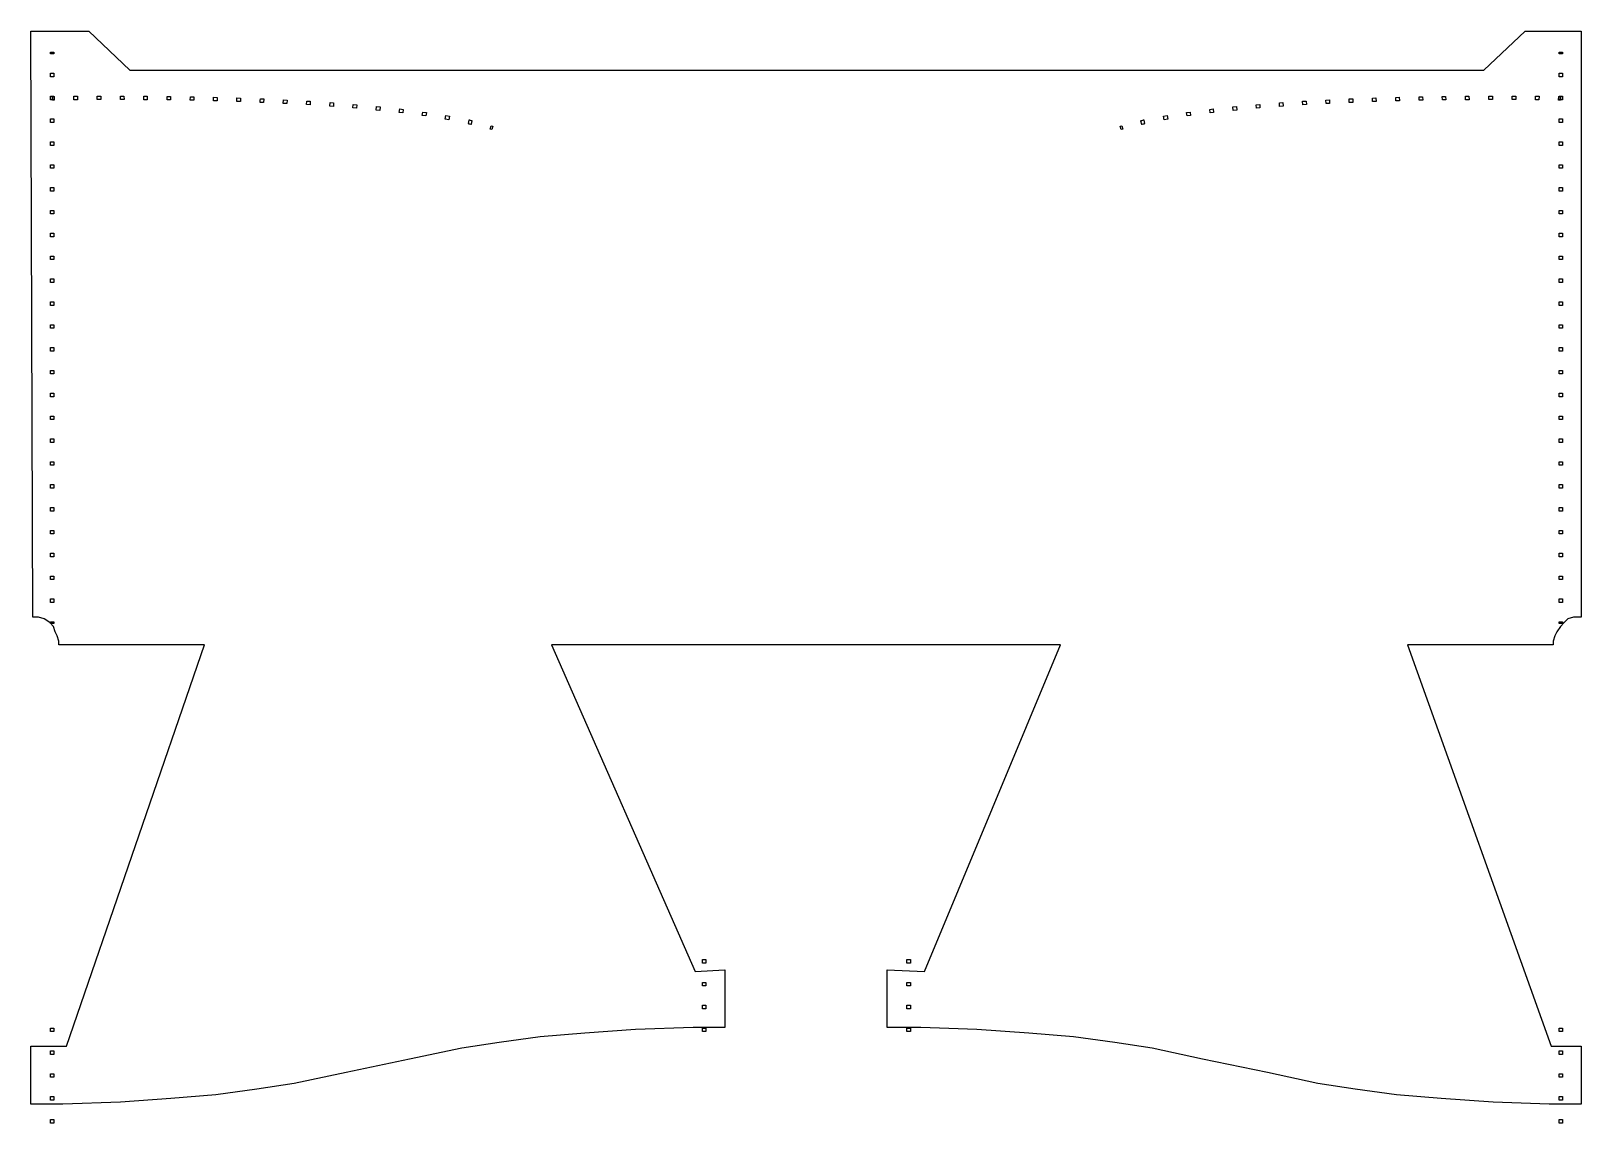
# Model space of a CAD drawing. Extents: x -34 to 186, y 89 to 243.
import ezdxf

# ---------------------------------------------------------------- set-up
doc = ezdxf.new("R2010")
doc.units = 0
doc.layers.add('LINING2', color=7, linetype='CONTINUOUS')

# ---------------------------------------------------------------- blocks, each defined once
blk = doc.blocks.new('BLOCK_2')
at = {"layer": 'LINING2', "color": 1}
for points in [[(-30.3, 240.09), (-30.8, 240.09), (-30.8, 240.34), (-30.3, 240.34), (-30.3, 240.09)], [(183.7, 240.09), (183.2, 240.09), (183.2, 240.34), (183.7, 240.34), (183.7, 240.09)], [(-30.3, 236.85), (-30.8, 236.85), (-30.8, 237.35), (-30.3, 237.35), (-30.3, 236.85)], [(183.7, 236.85), (183.2, 236.85), (183.2, 237.35), (183.7, 237.35), (183.7, 236.85)], [(-30.3, 233.61), (-30.8, 233.61), (-30.8, 234.11), (-30.3, 234.11), (-30.3, 233.61)], [(-30.49, 233.55), (-30.51, 234.05), (-30.26, 234.06), (-30.25, 233.56), (-30.49, 233.55)], [(-27.46, 233.6), (-27.46, 234.1), (-26.96, 234.1), (-26.95, 233.6), (-27.46, 233.6)], [(-24.16, 233.62), (-24.16, 234.12), (-23.65, 234.12), (-23.65, 233.62), (-24.16, 233.62)], [(-20.35, 233.63), (-20.86, 233.63), (-20.86, 234.13), (-20.36, 234.13), (-20.35, 233.63)], [(-17.05, 233.61), (-17.53, 233.61), (-17.56, 233.86), (-17.53, 234.11), (-17.05, 234.11), (-17.05, 233.61)], [(-13.75, 233.57), (-14.22, 233.58), (-14.25, 233.83), (-14.22, 234.08), (-13.74, 234.07), (-13.75, 233.57)], [(-10.45, 233.52), (-10.95, 233.53), (-10.94, 234.03), (-10.44, 234.02), (-10.45, 233.52)], [(-7.15, 233.44), (-7.65, 233.45), (-7.64, 233.95), (-7.13, 233.94), (-7.15, 233.44)], [(-3.85, 233.34), (-4.35, 233.35), (-4.34, 233.85), (-3.83, 233.84), (-3.85, 233.34)], [(-0.55, 233.21), (-1.03, 233.23), (-1.04, 233.48), (-1.01, 233.73), (-0.53, 233.71), (-0.55, 233.21)], [(2.75, 233.06), (2.24, 233.09), (2.26, 233.59), (2.77, 233.56), (2.75, 233.06)], [(6.04, 232.88), (5.53, 232.91), (5.56, 233.41), (6.07, 233.38), (6.04, 232.88)], [(9.34, 232.66), (8.83, 232.69), (8.87, 233.19), (9.37, 233.16), (9.34, 232.66)], [(143.56, 232.66), (143.53, 233.16), (144.03, 233.19), (144.07, 232.69), (143.56, 232.66)], [(146.86, 232.88), (146.83, 233.38), (147.34, 233.41), (147.37, 232.91), (146.86, 232.88)], [(150.16, 233.06), (150.13, 233.56), (150.64, 233.59), (150.66, 233.09), (150.16, 233.06)], [(153.45, 233.21), (153.43, 233.71), (153.94, 233.73), (153.96, 233.23), (153.45, 233.21)], [(156.75, 233.34), (156.73, 233.84), (157.24, 233.85), (157.26, 233.35), (156.75, 233.34)], [(160.05, 233.44), (160.03, 233.94), (160.54, 233.95), (160.56, 233.45), (160.05, 233.44)], [(163.35, 233.52), (163.34, 234.02), (163.83, 234.03), (163.86, 233.53), (163.35, 233.52)], [(166.65, 233.57), (166.64, 234.07), (167.12, 234.08), (167.16, 233.58), (166.65, 233.57)], [(169.95, 233.61), (169.95, 234.11), (170.43, 234.11), (170.46, 233.61), (169.95, 233.61)], [(173.26, 233.63), (173.25, 234.13), (173.76, 234.13), (173.76, 233.63), (173.26, 233.63)], [(177.06, 233.62), (176.55, 233.62), (176.56, 234.12), (177.06, 234.12), (177.06, 233.62)], [(180.36, 233.6), (179.85, 233.6), (179.86, 234.1), (180.37, 234.1), (180.36, 233.6)], [(183.4, 233.55), (183.15, 233.56), (183.16, 234.06), (183.41, 234.05), (183.4, 233.55)], [(183.7, 233.61), (183.2, 233.61), (183.2, 234.11), (183.7, 234.11), (183.7, 233.61)], [(-30.3, 230.37), (-30.8, 230.37), (-30.8, 230.87), (-30.3, 230.87), (-30.3, 230.37)], [(12.63, 232.4), (12.12, 232.44), (12.16, 232.94), (12.67, 232.9), (12.63, 232.4)], [(15.91, 232.09), (15.41, 232.14), (15.46, 232.64), (15.96, 232.59), (15.91, 232.09)], [(19.19, 231.73), (18.69, 231.79), (18.75, 232.29), (19.25, 232.23), (19.19, 231.73)], [(22.46, 231.3), (21.96, 231.37), (22.03, 231.86), (22.53, 231.79), (22.46, 231.3)], [(25.71, 230.77), (25.21, 230.86), (25.3, 231.35), (25.8, 231.26), (25.71, 230.77)], [(127.19, 230.77), (127.1, 231.26), (127.6, 231.35), (127.69, 230.86), (127.19, 230.77)], [(130.44, 231.3), (130.37, 231.79), (130.87, 231.86), (130.94, 231.37), (130.44, 231.3)], [(133.71, 231.73), (133.65, 232.23), (134.16, 232.29), (134.21, 231.79), (133.71, 231.73)], [(136.99, 232.09), (136.94, 232.59), (137.44, 232.64), (137.49, 232.14), (136.99, 232.09)], [(140.27, 232.4), (140.23, 232.9), (140.74, 232.94), (140.78, 232.44), (140.27, 232.4)], [(183.7, 230.37), (183.2, 230.37), (183.2, 230.87), (183.7, 230.87), (183.7, 230.37)], [(31.83, 229.36), (31.59, 229.43), (31.73, 229.91), (31.97, 229.84), (31.83, 229.36)], [(121.07, 229.36), (120.93, 229.84), (121.17, 229.91), (121.31, 229.43), (121.07, 229.36)], [(-30.3, 227.13), (-30.8, 227.13), (-30.8, 227.63), (-30.3, 227.63), (-30.3, 227.13)], [(183.7, 227.13), (183.2, 227.13), (183.2, 227.63), (183.7, 227.63), (183.7, 227.13)], [(-30.3, 223.89), (-30.8, 223.89), (-30.8, 224.39), (-30.3, 224.39), (-30.3, 223.89)], [(183.7, 223.89), (183.2, 223.89), (183.2, 224.39), (183.7, 224.39), (183.7, 223.89)], [(-30.3, 220.65), (-30.8, 220.65), (-30.8, 221.15), (-30.3, 221.15), (-30.3, 220.65)], [(183.7, 220.65), (183.2, 220.65), (183.2, 221.15), (183.7, 221.15), (183.7, 220.65)], [(-30.3, 217.41), (-30.8, 217.41), (-30.8, 217.91), (-30.3, 217.91), (-30.3, 217.41)], [(183.7, 217.41), (183.2, 217.41), (183.2, 217.91), (183.7, 217.91), (183.7, 217.41)], [(-30.3, 214.17), (-30.8, 214.17), (-30.8, 214.67), (-30.3, 214.67), (-30.3, 214.17)], [(183.7, 214.17), (183.2, 214.17), (183.2, 214.67), (183.7, 214.67), (183.7, 214.17)], [(-30.3, 210.93), (-30.8, 210.93), (-30.8, 211.43), (-30.3, 211.43), (-30.3, 210.93)], [(183.7, 210.93), (183.2, 210.93), (183.2, 211.43), (183.7, 211.43), (183.7, 210.93)], [(-30.3, 207.69), (-30.8, 207.69), (-30.8, 208.19), (-30.3, 208.19), (-30.3, 207.69)], [(183.7, 207.69), (183.2, 207.69), (183.2, 208.19), (183.7, 208.19), (183.7, 207.69)], [(-30.3, 204.45), (-30.8, 204.45), (-30.8, 204.95), (-30.3, 204.95), (-30.3, 204.45)], [(183.7, 204.45), (183.2, 204.45), (183.2, 204.95), (183.7, 204.95), (183.7, 204.45)], [(-30.3, 201.21), (-30.8, 201.21), (-30.8, 201.71), (-30.3, 201.71), (-30.3, 201.21)], [(183.7, 201.21), (183.2, 201.21), (183.2, 201.71), (183.7, 201.71), (183.7, 201.21)], [(-30.3, 197.97), (-30.8, 197.97), (-30.8, 198.47), (-30.3, 198.47), (-30.3, 197.97)], [(183.7, 197.97), (183.2, 197.97), (183.2, 198.47), (183.7, 198.47), (183.7, 197.97)], [(-30.3, 194.73), (-30.8, 194.73), (-30.8, 195.23), (-30.3, 195.23), (-30.3, 194.73)], [(183.7, 194.73), (183.2, 194.73), (183.2, 195.23), (183.7, 195.23), (183.7, 194.73)], [(-30.3, 191.49), (-30.8, 191.49), (-30.8, 191.99), (-30.3, 191.99), (-30.3, 191.49)], [(183.7, 191.49), (183.2, 191.49), (183.2, 191.99), (183.7, 191.99), (183.7, 191.49)], [(-30.3, 188.25), (-30.8, 188.25), (-30.8, 188.75), (-30.3, 188.75), (-30.3, 188.25)], [(183.7, 188.25), (183.2, 188.25), (183.2, 188.75), (183.7, 188.75), (183.7, 188.25)], [(-30.3, 185.01), (-30.8, 185.01), (-30.8, 185.51), (-30.3, 185.51), (-30.3, 185.01)], [(183.7, 185.01), (183.2, 185.01), (183.2, 185.51), (183.7, 185.51), (183.7, 185.01)], [(-30.3, 181.77), (-30.8, 181.77), (-30.8, 182.27), (-30.3, 182.27), (-30.3, 181.77)], [(183.7, 181.77), (183.2, 181.77), (183.2, 182.27), (183.7, 182.27), (183.7, 181.77)], [(-30.3, 178.53), (-30.8, 178.53), (-30.8, 179.03), (-30.3, 179.03), (-30.3, 178.53)], [(183.7, 178.53), (183.2, 178.53), (183.2, 179.03), (183.7, 179.03), (183.7, 178.53)], [(-30.3, 175.29), (-30.8, 175.29), (-30.8, 175.79), (-30.3, 175.79), (-30.3, 175.29)], [(183.7, 175.29), (183.2, 175.29), (183.2, 175.79), (183.7, 175.79), (183.7, 175.29)], [(-30.3, 172.05), (-30.8, 172.05), (-30.8, 172.55), (-30.3, 172.55), (-30.3, 172.05)], [(183.7, 172.05), (183.2, 172.05), (183.2, 172.55), (183.7, 172.55), (183.7, 172.05)], [(-30.3, 168.81), (-30.8, 168.81), (-30.8, 169.31), (-30.3, 169.31), (-30.3, 168.81)], [(183.7, 168.81), (183.2, 168.81), (183.2, 169.31), (183.7, 169.31), (183.7, 168.81)], [(-30.3, 165.57), (-30.8, 165.57), (-30.8, 166.07), (-30.3, 166.07), (-30.3, 165.57)], [(183.7, 165.57), (183.2, 165.57), (183.2, 166.07), (183.7, 166.07), (183.7, 165.57)], [(-30.3, 162.33), (-30.8, 162.33), (-30.8, 162.83), (-30.3, 162.83), (-30.3, 162.33)], [(183.7, 162.33), (183.2, 162.33), (183.2, 162.83), (183.7, 162.83), (183.7, 162.33)], [(-30.3, 159.34), (-30.8, 159.34), (-30.8, 159.59), (-30.3, 159.59), (-30.3, 159.34)], [(183.7, 159.34), (183.2, 159.34), (183.2, 159.59), (183.7, 159.59), (183.7, 159.34)], [(62.2, 111.21), (61.7, 111.21), (61.7, 111.71), (62.2, 111.71), (62.2, 111.21)], [(91.2, 111.21), (90.7, 111.21), (90.7, 111.71), (91.2, 111.71), (91.2, 111.21)], [(62.2, 107.97), (61.7, 107.97), (61.7, 108.47), (62.2, 108.47), (62.2, 107.97)], [(91.2, 107.97), (90.7, 107.97), (90.7, 108.47), (91.2, 108.47), (91.2, 107.97)], [(62.2, 104.73), (61.7, 104.73), (61.7, 105.23), (62.2, 105.23), (62.2, 104.73)], [(91.2, 104.73), (90.7, 104.73), (90.7, 105.23), (91.2, 105.23), (91.2, 104.73)], [(-30.3, 101.49), (-30.8, 101.49), (-30.8, 101.99), (-30.3, 101.99), (-30.3, 101.49)], [(62.2, 101.49), (61.7, 101.49), (61.7, 101.99), (62.2, 101.99), (62.2, 101.49)], [(91.2, 101.49), (90.7, 101.49), (90.7, 101.99), (91.2, 101.99), (91.2, 101.49)], [(183.7, 101.49), (183.2, 101.49), (183.2, 101.99), (183.7, 101.99), (183.7, 101.49)], [(-30.3, 98.25), (-30.8, 98.25), (-30.8, 98.75), (-30.3, 98.75), (-30.3, 98.25)], [(183.7, 98.25), (183.2, 98.25), (183.2, 98.75), (183.7, 98.75), (183.7, 98.25)], [(-30.3, 95.01), (-30.8, 95.01), (-30.8, 95.51), (-30.3, 95.51), (-30.3, 95.01)], [(183.7, 95.01), (183.2, 95.01), (183.2, 95.51), (183.7, 95.51), (183.7, 95.01)], [(-30.3, 91.77), (-30.8, 91.77), (-30.8, 92.27), (-30.3, 92.27), (-30.3, 91.77)], [(183.7, 91.77), (183.2, 91.77), (183.2, 92.27), (183.7, 92.27), (183.7, 91.77)], [(-30.3, 88.53), (-30.8, 88.53), (-30.8, 89.03), (-30.3, 89.03), (-30.3, 88.53)], [(183.7, 88.53), (183.2, 88.53), (183.2, 89.03), (183.7, 89.03), (183.7, 88.53)]]:
    blk.add_lwpolyline(points, dxfattribs=at)
for points in [[(28.94, 230.12), (28.78, 230.15), (28.61, 230.19), (28.44, 230.23), (28.44, 230.23), (28.55, 230.72), (28.55, 230.72), (28.72, 230.68), (28.89, 230.64), (29.05, 230.6), (29.05, 230.6), (28.94, 230.12), (28.94, 230.12)], [(123.96, 230.12), (123.96, 230.12), (123.85, 230.6), (123.85, 230.6), (124.02, 230.64), (124.18, 230.68), (124.35, 230.72), (124.35, 230.72), (124.46, 230.23), (124.46, 230.23), (124.29, 230.19), (124.13, 230.15), (123.96, 230.12)]]:
    blk.add_open_spline(points, degree=3, knots=[0, 0, 0, 0, 1, 1, 1, 2, 2, 2, 3, 3, 3, 4, 4, 4, 4], dxfattribs=at)

msp = doc.modelspace()

# ---------------------------------------------------------------- linework, layer by layer
at = {"layer": 'LINING2', "color": 1}
msp.add_lwpolyline([(-19.53, 237.79), (172.56, 237.79), (178.38, 243.34), (186.32, 243.34), (186.32, 160.26), (186.05, 160.26), (185.26, 160.26), (184.47, 160), (183.94, 159.47), (183.41, 158.94), (182.88, 158.15), (182.62, 157.62), (182.35, 156.82), (182.35, 156.3), (161.71, 156.3), (182.09, 99.41), (186.32, 99.41), (186.32, 91.21), (181.82, 91.21), (173.88, 91.47), (166.48, 92), (160.13, 92.53), (154.3, 93.32), (149.01, 94.12), (141.87, 95.71), (132.61, 97.56), (125.47, 99.15), (120.17, 99.94), (114.35, 100.73), (108, 101.26), (100.6, 101.79), (92.66, 102.06), (87.9, 102.06), (87.9, 110.26), (93.19, 109.99), (112.5, 156.3), (40.27, 156.3), (60.64, 109.99), (64.88, 110.26), (64.88, 102.06), (60.38, 102.06), (52.18, 101.79), (45.03, 101.26), (38.68, 100.73), (32.86, 99.94), (27.57, 99.15), (20.16, 97.56), (11.17, 95.71), (3.76, 94.12), (-1.53, 93.32), (-7.35, 92.53), (-13.7, 92), (-20.85, 91.47), (-29.05, 91.21), (-33.55, 91.21), (-33.55, 99.41), (-28.52, 99.41), (-8.94, 156.3), (-29.58, 156.3), (-29.58, 156.82), (-29.84, 157.62), (-30.11, 158.15), (-30.37, 158.94), (-30.9, 159.47), (-31.7, 160), (-32.49, 160.26), (-33.28, 160.26), (-33.55, 243.34), (-25.35, 243.34), (-19.53, 237.79)], dxfattribs=at)

# ---------------------------------------------------------------- block references
at = {"layer": 'LINING2'}
msp.add_blockref('BLOCK_2', (0, 0), dxfattribs=at)

doc.saveas('drawing.dxf')
